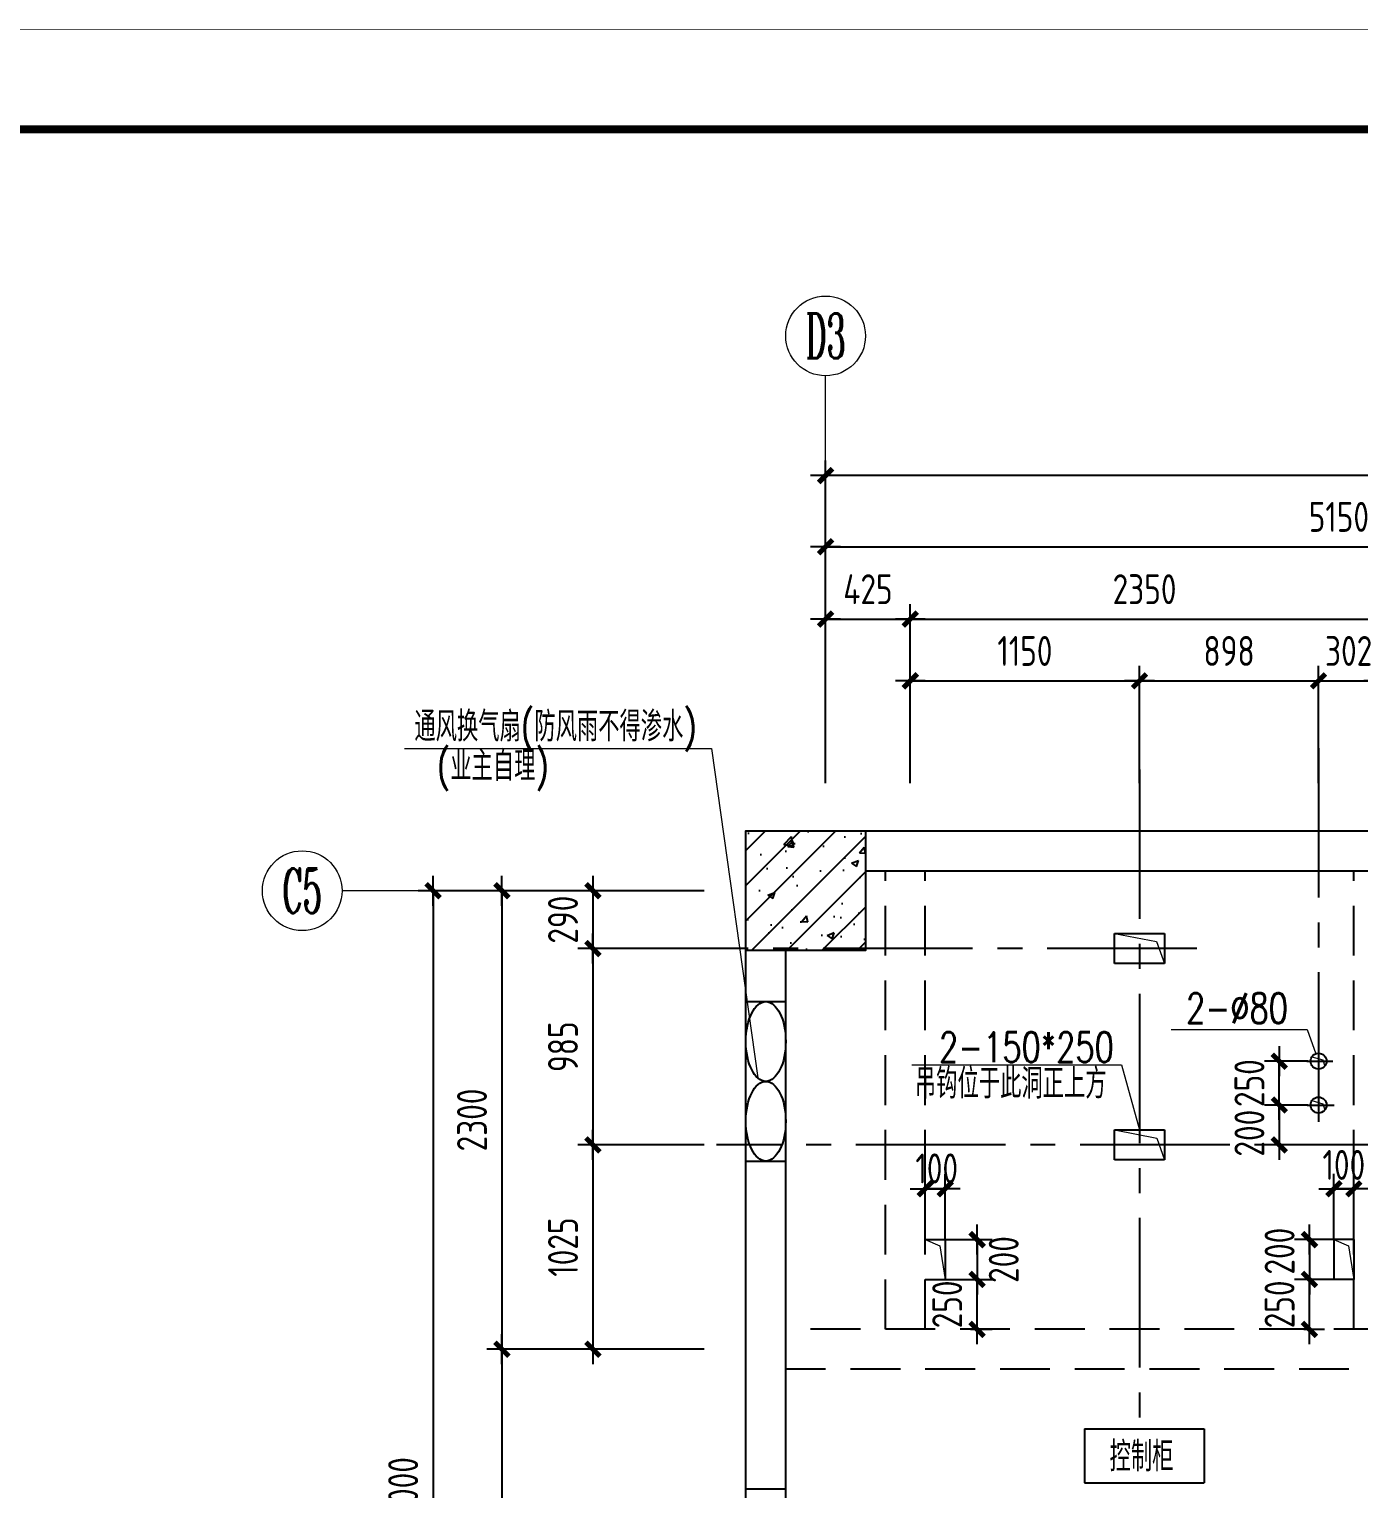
# Model space of a CAD drawing. Extents: x 185540 to 253404, y 138157 to 180211.
# Drawn here: x 212133 to 218804, y 172890 to 180211 of the extents above; entities that cross this region are included whole.
import ezdxf
from ezdxf.enums import TextEntityAlignment as Align

# ---------------------------------------------------------------- set-up
doc = ezdxf.new("R2010")
doc.units = 0
doc.header["$LTSCALE"] = 1000
doc.header["$MEASUREMENT"] = 0
doc.linetypes.add('CENTER2', pattern=[1.125, 0.75, -0.125, 0.125, -0.125])
doc.linetypes.add('HIDDEN', pattern=[0.375, 0.25, -0.125])
doc.layers.get('0').update_dxf_attribs({"linetype": 'CONTINUOUS'})
doc.layers.get('DEFPOINTS').update_dxf_attribs({"linetype": 'CONTINUOUS'})
for name, color, linetype in [('1', 8, 'CONTINUOUS'), ('MAIN', 7, 'CONTINUOUS'), ('WALL', 1, 'CONTINUOUS'), ('WINDOWS', 4, 'CONTINUOUS')]:
    doc.layers.add(name, color=color, linetype=linetype)
doc.layers.add('AXIS', color=3, linetype='CONTINUOUS', lineweight=9)
doc.styles.add('COMPLEX', font='COMPLEX.shx')
doc.styles.add('DIM_FONT', font='tssdeng.shx', dxfattribs={"width": 0.8, "bigfont": 'tssdchn.shx'})
doc.styles.get("Standard").update_dxf_attribs({"font": 'txt.shx', "width": 0.8, "height": 260, "bigfont": 'china.shx'})
doc.dimstyles.new('DIMN-200', dxfattribs={"dimtxt": 300, "dimasz": 1, "dimexe": 250, "dimexo": 0, "dimgap": 150, "dimtad": 1, "dimdec": 0, "dimdsep": 46, "dimtxsty": 'DIM_FONT', "dimblk": '_DIMX', "dimcen": 2.5, "dimclrd": 256, "dimclre": 256, "dimclrt": 4, "dimadec": 0, "dimazin": 0, "dimtfac": 1, "dimtdec": 0, "dimtix": 1, "dimtmove": 2, "dimatfit": 3, "dimldrblk": '_DIMX', "dimfxl": 0, "dimtolj": 1, "dimtzin": 0, "dimarcsym": 0})
doc.dimstyles.get("Standard").update_dxf_attribs({"dimtxt": 300, "dimasz": 1, "dimexe": 150, "dimexo": 0, "dimgap": 150, "dimtad": 1, "dimdec": 0, "dimzin": 0, "dimdsep": 46, "dimtxsty": 'Standard', "dimblk1": '_DIMX', "dimblk2": '_DIMX', "dimsah": 1, "dimcen": 200, "dimclrd": 256, "dimclre": 256, "dimclrt": 4, "dimadec": 0, "dimazin": 0, "dimtfac": 1, "dimtdec": 0, "dimtix": 1, "dimtmove": 2, "dimatfit": 3, "dimldrblk": '_DIMX', "dimfxl": 0, "dimtolj": 1, "dimtzin": 0, "dimarcsym": 0})

# ---------------------------------------------------------------- blocks, each defined once
blk = doc.blocks.new('_DIMX')
blk.add_line((-150, 0), (150, 0))
at = {"const_width": 50}
blk.add_lwpolyline([(-70, -70), (70, 70)], dxfattribs=at)
blk = doc.blocks.new('*D68')
at = {"linetype": 'ByBlock'}
for p, q in [((327375.5, 126239.7), (327375.5, 125219.6)), ((329375.5, 126239.7), (329375.5, 125219.6)), ((327376, 125294.6), (329375, 125294.6))]:
    blk.add_line(p, q, dxfattribs=at)
at = {"layer": 'DEFPOINTS', "color": 0, "linetype": 'ByBlock'}
for p in [(327375.5, 126239.7), (329375.5, 126239.7), (329375.5, 125294.6)]:
    blk.add_point(p, dxfattribs=at)
at = {"linetype": 'ByBlock', "xscale": 0.5, "yscale": 0.5, "zscale": 0.5, "rotation": 180}
blk.add_blockref('_DIMX', (327375.5, 125294.6), dxfattribs=at)
at = {"linetype": 'ByBlock', "xscale": 0.5, "yscale": 0.5, "zscale": 0.5}
blk.add_blockref('_DIMX', (329375.5, 125294.6), dxfattribs=at)
at = {"color": 4, "linetype": 'ByBlock', "insert": (328375.5, 125444.6), "char_height": 150, "attachment_point": 5, "style": 'DIM_FONT'}
blk.add_mtext('\\A1;2000', dxfattribs=at)
blk = doc.blocks.new('*D73')
at = {"linetype": 'ByBlock'}
for p, q in [((327375.5, 129142.2), (327375.5, 130040.6)), ((330575.5, 129142.2), (330575.5, 130040.6)), ((327376, 129965.6), (330575, 129965.6))]:
    blk.add_line(p, q, dxfattribs=at)
at = {"layer": 'DEFPOINTS', "color": 0, "linetype": 'ByBlock'}
for p in [(330575.5, 129965.6), (327375.5, 129142.2), (330575.5, 129142.2)]:
    blk.add_point(p, dxfattribs=at)
at = {"linetype": 'ByBlock', "xscale": 0.5, "yscale": 0.5, "zscale": 0.5, "rotation": 180}
blk.add_blockref('_DIMX', (327375.5, 129965.6), dxfattribs=at)
at = {"linetype": 'ByBlock', "xscale": 0.5, "yscale": 0.5, "zscale": 0.5}
blk.add_blockref('_DIMX', (330575.5, 129965.6), dxfattribs=at)
at = {"color": 4, "linetype": 'ByBlock', "insert": (328975.5, 130115.6), "char_height": 150, "attachment_point": 5, "style": 'DIM_FONT'}
blk.add_mtext('\\A1;3200', dxfattribs=at)
blk = doc.blocks.new('*D74')
at = {"linetype": 'ByBlock'}
for p, q in [((327375.5, 129142.2), (327375.5, 130440.6)), ((332525.5, 129142.2), (332525.5, 130440.6)), ((332525, 130365.6), (327376, 130365.6))]:
    blk.add_line(p, q, dxfattribs=at)
at = {"layer": 'DEFPOINTS', "color": 0, "linetype": 'ByBlock'}
for p in [(327375.5, 130365.6), (327375.5, 129142.2), (332525.5, 129142.2)]:
    blk.add_point(p, dxfattribs=at)
at = {"linetype": 'ByBlock', "xscale": 0.5, "yscale": 0.5, "zscale": 0.5, "rotation": 180}
blk.add_blockref('_DIMX', (327375.5, 130365.6), dxfattribs=at)
at = {"linetype": 'ByBlock', "xscale": 0.5, "yscale": 0.5, "zscale": 0.5}
blk.add_blockref('_DIMX', (332525.5, 130365.6), dxfattribs=at)
at = {"color": 4, "linetype": 'ByBlock', "insert": (329950.5, 130515.6), "char_height": 150, "attachment_point": 5, "style": 'DIM_FONT'}
blk.add_mtext('\\A1;5150', dxfattribs=at)
blk = doc.blocks.new('*D75')
at = {"linetype": 'ByBlock'}
for p, q in [((330575.5, 129142.2), (330575.5, 130040.6)), ((332525.5, 129142.2), (332525.5, 130040.6)), ((330576, 129965.6), (332525, 129965.6))]:
    blk.add_line(p, q, dxfattribs=at)
at = {"layer": 'DEFPOINTS', "color": 0, "linetype": 'ByBlock'}
for p in [(332525.5, 129965.6), (330575.5, 129142.2), (332525.5, 129142.2)]:
    blk.add_point(p, dxfattribs=at)
at = {"linetype": 'ByBlock', "xscale": 0.5, "yscale": 0.5, "zscale": 0.5, "rotation": 180}
blk.add_blockref('_DIMX', (330575.5, 129965.6), dxfattribs=at)
at = {"linetype": 'ByBlock', "xscale": 0.5, "yscale": 0.5, "zscale": 0.5}
blk.add_blockref('_DIMX', (332525.5, 129965.6), dxfattribs=at)
at = {"color": 4, "linetype": 'ByBlock', "insert": (331550.5, 130115.6), "char_height": 150, "attachment_point": 5, "style": 'DIM_FONT'}
blk.add_mtext('\\A1;1950', dxfattribs=at)
blk = doc.blocks.new('*D59')
at = {"linetype": 'ByBlock'}
for p, q in [((330875.5, 126239.7), (330875.5, 125219.6)), ((331775.5, 126239.7), (331775.5, 125219.6)), ((330876, 125294.6), (331775, 125294.6))]:
    blk.add_line(p, q, dxfattribs=at)
at = {"layer": 'DEFPOINTS', "color": 0, "linetype": 'ByBlock'}
for p in [(330875.5, 126239.7), (331775.5, 126239.7), (331775.5, 125294.6)]:
    blk.add_point(p, dxfattribs=at)
at = {"linetype": 'ByBlock', "xscale": 0.5, "yscale": 0.5, "zscale": 0.5, "rotation": 180}
blk.add_blockref('_DIMX', (330875.5, 125294.6), dxfattribs=at)
at = {"linetype": 'ByBlock', "xscale": 0.5, "yscale": 0.5, "zscale": 0.5}
blk.add_blockref('_DIMX', (331775.5, 125294.6), dxfattribs=at)
at = {"color": 4, "linetype": 'ByBlock', "insert": (331325.5, 125444.6), "char_height": 150, "attachment_point": 5, "style": 'DIM_FONT'}
blk.add_mtext('\\A1;900', dxfattribs=at)
blk = doc.blocks.new('*D60')
at = {"linetype": 'ByBlock'}
for p, q in [((330275.5, 126239.7), (330275.5, 125219.6)), ((330875.5, 126239.7), (330875.5, 125219.6)), ((330276, 125294.6), (330875, 125294.6))]:
    blk.add_line(p, q, dxfattribs=at)
at = {"layer": 'DEFPOINTS', "color": 0, "linetype": 'ByBlock'}
for p in [(330275.5, 126239.7), (330875.5, 126239.7), (330875.5, 125294.6)]:
    blk.add_point(p, dxfattribs=at)
at = {"linetype": 'ByBlock', "xscale": 0.5, "yscale": 0.5, "zscale": 0.5, "rotation": 180}
blk.add_blockref('_DIMX', (330275.5, 125294.6), dxfattribs=at)
at = {"linetype": 'ByBlock', "xscale": 0.5, "yscale": 0.5, "zscale": 0.5}
blk.add_blockref('_DIMX', (330875.5, 125294.6), dxfattribs=at)
at = {"color": 4, "linetype": 'ByBlock', "insert": (330575.5, 125444.6), "char_height": 150, "attachment_point": 5, "style": 'DIM_FONT'}
blk.add_mtext('\\A1;600', dxfattribs=at)
blk = doc.blocks.new('*D55')
at = {"linetype": 'ByBlock'}
for p, q in [((331775.5, 126239.7), (331775.5, 125219.6)), ((332825.5, 126239.7), (332825.5, 125219.6)), ((331776, 125294.6), (332825, 125294.6))]:
    blk.add_line(p, q, dxfattribs=at)
at = {"layer": 'DEFPOINTS', "color": 0, "linetype": 'ByBlock'}
for p in [(331775.5, 126239.7), (332825.5, 126239.7), (332825.5, 125294.6)]:
    blk.add_point(p, dxfattribs=at)
at = {"linetype": 'ByBlock', "xscale": 0.5, "yscale": 0.5, "zscale": 0.5, "rotation": 180}
blk.add_blockref('_DIMX', (331775.5, 125294.6), dxfattribs=at)
at = {"linetype": 'ByBlock', "xscale": 0.5, "yscale": 0.5, "zscale": 0.5}
blk.add_blockref('_DIMX', (332825.5, 125294.6), dxfattribs=at)
at = {"color": 4, "linetype": 'ByBlock', "insert": (332300.5, 125444.6), "char_height": 150, "attachment_point": 5, "style": 'DIM_FONT'}
blk.add_mtext('\\A1;1050', dxfattribs=at)
blk = doc.blocks.new('*D48')
at = {"linetype": 'ByBlock'}
for p, q in [((329375.5, 126239.7), (329375.5, 125219.6)), ((330275.5, 126239.7), (330275.5, 125219.6)), ((329376, 125294.6), (330275, 125294.6))]:
    blk.add_line(p, q, dxfattribs=at)
at = {"layer": 'DEFPOINTS', "color": 0, "linetype": 'ByBlock'}
for p in [(329375.5, 126239.7), (330275.5, 126239.7), (330275.5, 125294.6)]:
    blk.add_point(p, dxfattribs=at)
at = {"linetype": 'ByBlock', "xscale": 0.5, "yscale": 0.5, "zscale": 0.5, "rotation": 180}
blk.add_blockref('_DIMX', (329375.5, 125294.6), dxfattribs=at)
at = {"linetype": 'ByBlock', "xscale": 0.5, "yscale": 0.5, "zscale": 0.5}
blk.add_blockref('_DIMX', (330275.5, 125294.6), dxfattribs=at)
at = {"color": 4, "linetype": 'ByBlock', "insert": (329825.5, 125444.6), "char_height": 150, "attachment_point": 5, "style": 'DIM_FONT'}
blk.add_mtext('\\A1;900', dxfattribs=at)
blk = doc.blocks.new('*D310')
at = {"linetype": 'ByBlock'}
for p, q in [((332559.9, 128968.9), (332559.9, 130230.2)), ((337709.9, 128968.9), (337709.9, 130230.2)), ((332560.4, 130155.2), (337709.4, 130155.2))]:
    blk.add_line(p, q, dxfattribs=at)
at = {"layer": 'DEFPOINTS', "color": 0, "linetype": 'ByBlock'}
for p in [(337709.9, 130155.2), (332559.9, 128968.9), (337709.9, 128968.9)]:
    blk.add_point(p, dxfattribs=at)
at = {"linetype": 'ByBlock', "xscale": 0.5, "yscale": 0.5, "zscale": 0.5, "rotation": 180}
blk.add_blockref('_DIMX', (332559.9, 130155.2), dxfattribs=at)
at = {"linetype": 'ByBlock', "xscale": 0.5, "yscale": 0.5, "zscale": 0.5}
blk.add_blockref('_DIMX', (337709.9, 130155.2), dxfattribs=at)
at = {"color": 4, "linetype": 'ByBlock', "insert": (335134.9, 130305.2), "char_height": 150, "attachment_point": 5, "style": 'DIM_FONT'}
blk.add_mtext('\\A1;5150', dxfattribs=at)
blk = doc.blocks.new('*D311')
at = {"linetype": 'ByBlock'}
for p, q in [((332559.9, 128968.9), (332559.9, 130587.5)), ((342859.9, 128968.9), (342859.9, 130587.5)), ((342859.4, 130512.5), (332560.4, 130512.5))]:
    blk.add_line(p, q, dxfattribs=at)
at = {"layer": 'DEFPOINTS', "color": 0, "linetype": 'ByBlock'}
for p in [(332559.9, 130512.5), (332559.9, 128968.9), (342859.9, 128968.9)]:
    blk.add_point(p, dxfattribs=at)
at = {"linetype": 'ByBlock', "xscale": 0.5, "yscale": 0.5, "zscale": 0.5}
for p, rotation in [((332559.9, 130512.5), 180.0000000041649), ((342859.9, 130512.5), 4.164988354204979e-09)]:
    blk.add_blockref('_DIMX', p, dxfattribs=dict(at, rotation=rotation))
at = {"color": 4, "linetype": 'ByBlock', "insert": (337709.9, 130662.5), "char_height": 150, "attachment_point": 5, "rotation": 0, "style": 'DIM_FONT'}
blk.add_mtext('\\A1;10300', dxfattribs=at)
blk = doc.blocks.new('*D314')
at = {"linetype": 'ByBlock'}
for p, q in [((331951.3, 126129.9), (330861, 126129.9)), ((330936, 126129.4), (330936, 122430.4)), ((331951.3, 122429.9), (330861, 122429.9))]:
    blk.add_line(p, q, dxfattribs=at)
at = {"layer": 'DEFPOINTS', "color": 0, "linetype": 'ByBlock'}
for p in [(331951.3, 126129.9), (330936, 122429.9), (331951.3, 122429.9)]:
    blk.add_point(p, dxfattribs=at)
at = {"linetype": 'ByBlock', "xscale": 0.5, "yscale": 0.5, "zscale": 0.5}
for p, rotation in [((330936, 126129.9), 90), ((330936, 122429.9), 270)]:
    blk.add_blockref('_DIMX', p, dxfattribs=dict(at, rotation=rotation))
at = {"color": 4, "linetype": 'ByBlock', "insert": (330786, 124279.9), "char_height": 150, "attachment_point": 5, "rotation": 90, "style": 'DIM_FONT'}
blk.add_mtext('\\A1;3700', dxfattribs=at)
blk = doc.blocks.new('*D315')
at = {"linetype": 'ByBlock'}
for p, q in [((331951.3, 128429.9), (330861, 128429.9)), ((330936, 128429.4), (330936, 126130.4)), ((331951.3, 126129.9), (330861, 126129.9))]:
    blk.add_line(p, q, dxfattribs=at)
at = {"layer": 'DEFPOINTS', "color": 0, "linetype": 'ByBlock'}
for p in [(331951.3, 128429.9), (330936, 126129.9), (331951.3, 126129.9)]:
    blk.add_point(p, dxfattribs=at)
at = {"linetype": 'ByBlock', "xscale": 0.5, "yscale": 0.5, "zscale": 0.5}
for p, rotation in [((330936, 128429.9), 90), ((330936, 126129.9), 270)]:
    blk.add_blockref('_DIMX', p, dxfattribs=dict(at, rotation=rotation))
at = {"color": 4, "linetype": 'ByBlock', "insert": (330786, 127279.9), "char_height": 150, "attachment_point": 5, "rotation": 90, "style": 'DIM_FONT'}
blk.add_mtext('\\A1;2300', dxfattribs=at)
blk = doc.blocks.new('*D316')
at = {"linetype": 'ByBlock'}
for p, q in [((330868.8, 128429.9), (330515.5, 128429.9)), ((330590.5, 128429.4), (330590.5, 122430.4)), ((330868.8, 122429.9), (330515.5, 122429.9))]:
    blk.add_line(p, q, dxfattribs=at)
at = {"layer": 'DEFPOINTS', "color": 0, "linetype": 'ByBlock'}
for p in [(330868.8, 128429.9), (330590.5, 122429.9), (330868.8, 122429.9)]:
    blk.add_point(p, dxfattribs=at)
at = {"linetype": 'ByBlock', "xscale": 0.5, "yscale": 0.5, "zscale": 0.5}
for p, rotation in [((330590.5, 128429.9), 90), ((330590.5, 122429.9), 270)]:
    blk.add_blockref('_DIMX', p, dxfattribs=dict(at, rotation=rotation))
at = {"color": 4, "linetype": 'ByBlock', "insert": (330440.5, 125429.9), "char_height": 150, "attachment_point": 5, "rotation": 90, "style": 'DIM_FONT'}
blk.add_mtext('\\A1;6000', dxfattribs=at)
blk = doc.blocks.new('*D370')
at = {"linetype": 'ByBlock'}
for p, q in [((337525.5, 125731.6), (337525.5, 126061.5)), ((337625.5, 125731.6), (337625.5, 126061.5)), ((337525, 125986.5), (337524.5, 125986.5)), ((337525.5, 125986.5), (337625.5, 125986.5)), ((337525.5, 125986.5), (337625.5, 125986.5)), ((337626, 125986.5), (337626.5, 125986.5))]:
    blk.add_line(p, q, dxfattribs=at)
at = {"layer": 'DEFPOINTS', "color": 0, "linetype": 'ByBlock'}
for p in [(337625.5, 125986.5), (337525.5, 125731.6), (337625.5, 125731.6)]:
    blk.add_point(p, dxfattribs=at)
at = {"linetype": 'ByBlock', "xscale": 0.5, "yscale": 0.5, "zscale": 0.5}
blk.add_blockref('_DIMX', (337525.5, 125986.5), dxfattribs=at)
at = {"linetype": 'ByBlock', "xscale": 0.5, "yscale": 0.5, "zscale": 0.5, "rotation": 180}
blk.add_blockref('_DIMX', (337625.5, 125986.5), dxfattribs=at)
at = {"color": 4, "linetype": 'ByBlock', "insert": (337583.2, 126088.7), "char_height": 150, "attachment_point": 5, "style": 'DIM_FONT'}
blk.add_mtext('\\A1;100', dxfattribs=at)
blk = doc.blocks.new('*D371')
at = {"linetype": 'ByBlock'}
for p, q in [((314912.5, 151431), (315147.5, 151431)), ((315072.5, 151431.5), (315072.5, 151432)), ((315072.5, 151181), (315072.5, 151431)), ((315038.7, 151181), (315147.5, 151181)), ((315072.5, 151180.5), (315072.5, 151180))]:
    blk.add_line(p, q, dxfattribs=at)
at = {"layer": 'DEFPOINTS', "color": 0, "linetype": 'ByBlock'}
for p in [(314912.5, 151431), (315072.5, 151431), (315038.7, 151181)]:
    blk.add_point(p, dxfattribs=at)
at = {"linetype": 'ByBlock', "xscale": 0.5, "yscale": 0.5, "zscale": 0.5}
for p, rotation in [((315072.5, 151431), 270), ((315072.5, 151181), 90)]:
    blk.add_blockref('_DIMX', p, dxfattribs=dict(at, rotation=rotation))
at = {"color": 4, "linetype": 'ByBlock', "insert": (314922.5, 151306), "char_height": 150, "attachment_point": 5, "rotation": 90, "style": 'DIM_FONT'}
blk.add_mtext('\\A1;250', dxfattribs=at)
blk = doc.blocks.new('*D372')
at = {"linetype": 'ByBlock'}
for p, q in [((337625.5, 125731.6), (337860.6, 125731.6)), ((337785.6, 125731.1), (337785.6, 125532.1)), ((337625.5, 125531.6), (337860.6, 125531.6))]:
    blk.add_line(p, q, dxfattribs=at)
at = {"layer": 'DEFPOINTS', "color": 0, "linetype": 'ByBlock'}
for p in [(337625.5, 125731.6), (337625.5, 125531.6), (337785.6, 125531.6)]:
    blk.add_point(p, dxfattribs=at)
at = {"linetype": 'ByBlock', "xscale": 0.5, "yscale": 0.5, "zscale": 0.5}
for p, rotation in [((337785.6, 125731.6), 90), ((337785.6, 125531.6), 270)]:
    blk.add_blockref('_DIMX', p, dxfattribs=dict(at, rotation=rotation))
at = {"color": 4, "linetype": 'ByBlock', "insert": (337919.1, 125631.6), "char_height": 150, "attachment_point": 5, "rotation": 90, "style": 'DIM_FONT'}
blk.add_mtext('\\A1;200', dxfattribs=at)
blk = doc.blocks.new('*D373')
at = {"linetype": 'ByBlock'}
for p, q in [((339575.5, 125731.6), (339575.5, 126061.5)), ((339675.5, 125731.6), (339675.5, 126061.5)), ((339575, 125986.5), (339574.5, 125986.5)), ((339675.5, 125986.5), (339575.5, 125986.5)), ((339675.5, 125986.5), (339575.5, 125986.5)), ((339676, 125986.5), (339676.5, 125986.5))]:
    blk.add_line(p, q, dxfattribs=at)
at = {"layer": 'DEFPOINTS', "color": 0, "linetype": 'ByBlock'}
for p in [(339575.5, 125986.5), (339575.5, 125731.6), (339675.5, 125731.6)]:
    blk.add_point(p, dxfattribs=at)
at = {"linetype": 'ByBlock', "xscale": 0.5, "yscale": 0.5, "zscale": 0.5}
blk.add_blockref('_DIMX', (339575.5, 125986.5), dxfattribs=at)
at = {"linetype": 'ByBlock', "xscale": 0.5, "yscale": 0.5, "zscale": 0.5, "rotation": 180}
blk.add_blockref('_DIMX', (339675.5, 125986.5), dxfattribs=at)
at = {"color": 4, "linetype": 'ByBlock', "insert": (339625.5, 126106.3), "char_height": 150, "attachment_point": 5, "style": 'DIM_FONT'}
blk.add_mtext('\\A1;100', dxfattribs=at)
blk = doc.blocks.new('*D374')
at = {"linetype": 'ByBlock'}
for p, q in [((316862.5, 151431), (316664.9, 151431)), ((316739.9, 151431.5), (316739.9, 151432)), ((316739.9, 151181), (316739.9, 151431)), ((316711.2, 151181), (316814.9, 151181)), ((316739.9, 151180.5), (316739.9, 151180))]:
    blk.add_line(p, q, dxfattribs=at)
at = {"layer": 'DEFPOINTS', "color": 0, "linetype": 'ByBlock'}
for p in [(316739.9, 151431), (316862.5, 151431), (316711.2, 151181)]:
    blk.add_point(p, dxfattribs=at)
at = {"linetype": 'ByBlock', "xscale": 0.5, "yscale": 0.5, "zscale": 0.5}
for p, rotation in [((316739.9, 151431), 270), ((316739.9, 151181), 90)]:
    blk.add_blockref('_DIMX', p, dxfattribs=dict(at, rotation=rotation))
at = {"color": 4, "linetype": 'ByBlock', "insert": (316589.9, 151306), "char_height": 150, "attachment_point": 5, "rotation": 90, "style": 'DIM_FONT'}
blk.add_mtext('\\A1;250', dxfattribs=at)
blk = doc.blocks.new('*D375')
at = {"linetype": 'ByBlock'}
for p, q in [((339575.5, 125731.6), (339378, 125731.6)), ((339453, 125731.1), (339453, 125532.1)), ((339575.5, 125531.6), (339378, 125531.6))]:
    blk.add_line(p, q, dxfattribs=at)
at = {"layer": 'DEFPOINTS', "color": 0, "linetype": 'ByBlock'}
for p in [(339575.5, 125731.6), (339453, 125531.6), (339575.5, 125531.6)]:
    blk.add_point(p, dxfattribs=at)
at = {"linetype": 'ByBlock', "xscale": 0.5, "yscale": 0.5, "zscale": 0.5}
for p, rotation in [((339453, 125731.6), 90), ((339453, 125531.6), 270)]:
    blk.add_blockref('_DIMX', p, dxfattribs=dict(at, rotation=rotation))
at = {"color": 4, "linetype": 'ByBlock', "insert": (339303.3, 125673.7), "char_height": 150, "attachment_point": 5, "rotation": 90, "style": 'DIM_FONT'}
blk.add_mtext('\\A1;200', dxfattribs=at)
blk = doc.blocks.new('*D376')
at = {"linetype": 'ByBlock'}
for p, q in [((316731.3, 152526), (316513.7, 152526)), ((316588.7, 152526.5), (316588.7, 152527)), ((316588.7, 152306), (316588.7, 152526)), ((316588.7, 152306), (316513.7, 152306)), ((316588.7, 152305.5), (316588.7, 152305))]:
    blk.add_line(p, q, dxfattribs=at)
at = {"layer": 'DEFPOINTS', "color": 0, "linetype": 'ByBlock'}
for p in [(316588.7, 152526), (316731.3, 152526), (316588.7, 152306)]:
    blk.add_point(p, dxfattribs=at)
at = {"linetype": 'ByBlock', "xscale": 0.5, "yscale": 0.5, "zscale": 0.5}
for p, rotation in [((316588.7, 152526), 270), ((316588.7, 152306), 90)]:
    blk.add_blockref('_DIMX', p, dxfattribs=dict(at, rotation=rotation))
at = {"color": 4, "linetype": 'ByBlock', "insert": (316438.7, 152416), "char_height": 150, "attachment_point": 5, "rotation": 90, "style": 'DIM_FONT'}
blk.add_mtext('\\A1;250', dxfattribs=at)
blk = doc.blocks.new('*D377')
at = {"linetype": 'ByBlock'}
for p, q in [((339444.4, 126406.7), (339226.8, 126406.7)), ((339301.8, 126406.2), (339301.8, 126207.2)), ((339477.7, 126206.7), (339226.8, 126206.7))]:
    blk.add_line(p, q, dxfattribs=at)
at = {"layer": 'DEFPOINTS', "color": 0, "linetype": 'ByBlock'}
for p in [(339444.4, 126406.7), (339301.8, 126206.7), (339477.7, 126206.7)]:
    blk.add_point(p, dxfattribs=at)
at = {"linetype": 'ByBlock', "xscale": 0.5, "yscale": 0.5, "zscale": 0.5}
for p, rotation in [((339301.8, 126406.7), 90), ((339301.8, 126206.7), 270)]:
    blk.add_blockref('_DIMX', p, dxfattribs=dict(at, rotation=rotation))
at = {"color": 4, "linetype": 'ByBlock', "insert": (339151.8, 126265.5), "char_height": 150, "attachment_point": 5, "rotation": 90, "style": 'DIM_FONT'}
blk.add_mtext('\\A1;200', dxfattribs=at)
blk = doc.blocks.new('*D420')
at = {"linetype": 'ByBlock'}
for p, q in [((314060.2, 129142.2), (314060.2, 130040.6)), ((316410.2, 129142.2), (316410.2, 130040.6)), ((314060.7, 129965.6), (316409.7, 129965.6))]:
    blk.add_line(p, q, dxfattribs=at)
at = {"layer": 'DEFPOINTS', "color": 0, "linetype": 'ByBlock'}
for p in [(316410.2, 129965.6), (314060.2, 129142.2), (316410.2, 129142.2)]:
    blk.add_point(p, dxfattribs=at)
at = {"linetype": 'ByBlock', "xscale": 0.5, "yscale": 0.5, "zscale": 0.5, "rotation": 180}
blk.add_blockref('_DIMX', (314060.2, 129965.6), dxfattribs=at)
at = {"linetype": 'ByBlock', "xscale": 0.5, "yscale": 0.5, "zscale": 0.5}
blk.add_blockref('_DIMX', (316410.2, 129965.6), dxfattribs=at)
at = {"color": 4, "linetype": 'ByBlock', "insert": (315235.2, 130115.6), "char_height": 150, "attachment_point": 5, "style": 'DIM_FONT'}
blk.add_mtext('\\A1;2350', dxfattribs=at)
blk = doc.blocks.new('*D418')
at = {"linetype": 'ByBlock'}
for p, q in [((313635.2, 129142.2), (313635.2, 130040.6)), ((314060.2, 129142.2), (314060.2, 130040.6)), ((313635.7, 129965.6), (314059.7, 129965.6))]:
    blk.add_line(p, q, dxfattribs=at)
at = {"layer": 'DEFPOINTS', "color": 0, "linetype": 'ByBlock'}
for p in [(314060.2, 129965.6), (313635.2, 129142.2), (314060.2, 129142.2)]:
    blk.add_point(p, dxfattribs=at)
at = {"linetype": 'ByBlock', "xscale": 0.5, "yscale": 0.5, "zscale": 0.5, "rotation": 180}
blk.add_blockref('_DIMX', (313635.2, 129965.6), dxfattribs=at)
at = {"linetype": 'ByBlock', "xscale": 0.5, "yscale": 0.5, "zscale": 0.5}
blk.add_blockref('_DIMX', (314060.2, 129965.6), dxfattribs=at)
at = {"color": 4, "linetype": 'ByBlock', "insert": (313847.7, 130115.6), "char_height": 150, "attachment_point": 5, "style": 'DIM_FONT'}
blk.add_mtext('\\A1;425', dxfattribs=at)
blk = doc.blocks.new('*D421')
at = {"linetype": 'ByBlock'}
for p, q in [((332984.9, 128968.9), (332984.9, 129557.7)), ((334134.9, 128968.9), (334134.9, 129557.7)), ((332985.4, 129482.7), (334134.4, 129482.7))]:
    blk.add_line(p, q, dxfattribs=at)
at = {"layer": 'DEFPOINTS', "color": 0, "linetype": 'ByBlock'}
for p in [(334134.9, 129482.7), (332984.9, 128968.9), (334134.9, 128968.9)]:
    blk.add_point(p, dxfattribs=at)
at = {"linetype": 'ByBlock', "xscale": 0.5, "yscale": 0.5, "zscale": 0.5, "rotation": 180}
blk.add_blockref('_DIMX', (332984.9, 129482.7), dxfattribs=at)
at = {"linetype": 'ByBlock', "xscale": 0.5, "yscale": 0.5, "zscale": 0.5}
blk.add_blockref('_DIMX', (334134.9, 129482.7), dxfattribs=at)
at = {"color": 4, "linetype": 'ByBlock', "insert": (333559.9, 129632.7), "char_height": 150, "attachment_point": 5, "style": 'DIM_FONT'}
blk.add_mtext('\\A1;1150', dxfattribs=at)
blk = doc.blocks.new('*D422')
at = {"linetype": 'ByBlock'}
for p, q in [((334134.9, 128968.9), (334134.9, 129557.7)), ((335032.9, 128968.9), (335032.9, 129557.7)), ((334135.4, 129482.7), (335032.4, 129482.7))]:
    blk.add_line(p, q, dxfattribs=at)
at = {"layer": 'DEFPOINTS', "color": 0, "linetype": 'ByBlock'}
for p in [(335032.9, 129482.7), (334134.9, 128968.9), (335032.9, 128968.9)]:
    blk.add_point(p, dxfattribs=at)
at = {"linetype": 'ByBlock', "xscale": 0.5, "yscale": 0.5, "zscale": 0.5, "rotation": 180}
blk.add_blockref('_DIMX', (334134.9, 129482.7), dxfattribs=at)
at = {"linetype": 'ByBlock', "xscale": 0.5, "yscale": 0.5, "zscale": 0.5}
blk.add_blockref('_DIMX', (335032.9, 129482.7), dxfattribs=at)
at = {"color": 4, "linetype": 'ByBlock', "insert": (334583.9, 129632.7), "char_height": 150, "attachment_point": 5, "style": 'DIM_FONT'}
blk.add_mtext('\\A1;898', dxfattribs=at)
blk = doc.blocks.new('*D423')
at = {"linetype": 'ByBlock'}
for p, q in [((335032.9, 128968.9), (335032.9, 129557.7)), ((335334.9, 128968.9), (335334.9, 129557.7)), ((335032.4, 129482.7), (335031.9, 129482.7)), ((335032.9, 129482.7), (335334.9, 129482.7)), ((335335.4, 129482.7), (335335.9, 129482.7))]:
    blk.add_line(p, q, dxfattribs=at)
at = {"layer": 'DEFPOINTS', "color": 0, "linetype": 'ByBlock'}
for p in [(335334.9, 129482.7), (335032.9, 128968.9), (335334.9, 128968.9)]:
    blk.add_point(p, dxfattribs=at)
at = {"linetype": 'ByBlock', "xscale": 0.5, "yscale": 0.5, "zscale": 0.5}
blk.add_blockref('_DIMX', (335032.9, 129482.7), dxfattribs=at)
at = {"linetype": 'ByBlock', "xscale": 0.5, "yscale": 0.5, "zscale": 0.5, "rotation": 180}
blk.add_blockref('_DIMX', (335334.9, 129482.7), dxfattribs=at)
at = {"color": 4, "linetype": 'ByBlock', "insert": (335183.9, 129632.7), "char_height": 150, "attachment_point": 5, "style": 'DIM_FONT'}
blk.add_mtext('\\A1;302', dxfattribs=at)
blk = doc.blocks.new('*D427')
at = {"linetype": 'ByBlock'}
for p, q in [((331951.3, 128429.9), (331317.5, 128429.9)), ((331392.5, 128430.4), (331392.5, 128430.9)), ((331392.5, 128429.9), (331392.5, 128139.9)), ((331951.3, 128139.9), (331317.5, 128139.9)), ((331392.5, 128139.4), (331392.5, 128138.9))]:
    blk.add_line(p, q, dxfattribs=at)
at = {"layer": 'DEFPOINTS', "color": 0, "linetype": 'ByBlock'}
for p in [(331951.3, 128429.9), (331392.5, 128139.9), (331951.3, 128139.9)]:
    blk.add_point(p, dxfattribs=at)
at = {"linetype": 'ByBlock', "xscale": 0.5, "yscale": 0.5, "zscale": 0.5}
for p, rotation in [((331392.5, 128429.9), 270), ((331392.5, 128139.9), 90)]:
    blk.add_blockref('_DIMX', p, dxfattribs=dict(at, rotation=rotation))
at = {"color": 4, "linetype": 'ByBlock', "insert": (331242.5, 128284.9), "char_height": 150, "attachment_point": 5, "rotation": 90, "style": 'DIM_FONT'}
blk.add_mtext('\\A1;290', dxfattribs=at)
blk = doc.blocks.new('*D428')
at = {"linetype": 'ByBlock'}
for p, q in [((331951.3, 128139.9), (331317.5, 128139.9)), ((331392.5, 128139.4), (331392.5, 127155.4)), ((331951.3, 127154.9), (331317.5, 127154.9))]:
    blk.add_line(p, q, dxfattribs=at)
at = {"layer": 'DEFPOINTS', "color": 0, "linetype": 'ByBlock'}
for p in [(331951.3, 128139.9), (331392.5, 127154.9), (331951.3, 127154.9)]:
    blk.add_point(p, dxfattribs=at)
at = {"linetype": 'ByBlock', "xscale": 0.5, "yscale": 0.5, "zscale": 0.5}
for p, rotation in [((331392.5, 128139.9), 90), ((331392.5, 127154.9), 270)]:
    blk.add_blockref('_DIMX', p, dxfattribs=dict(at, rotation=rotation))
at = {"color": 4, "linetype": 'ByBlock', "insert": (331242.5, 127647.4), "char_height": 150, "attachment_point": 5, "rotation": 90, "style": 'DIM_FONT'}
blk.add_mtext('\\A1;985', dxfattribs=at)
blk = doc.blocks.new('*D429')
at = {"linetype": 'ByBlock'}
for p, q in [((331951.3, 127154.9), (331317.5, 127154.9)), ((331392.5, 127154.4), (331392.5, 126130.4)), ((331951.3, 126129.9), (331317.5, 126129.9))]:
    blk.add_line(p, q, dxfattribs=at)
at = {"layer": 'DEFPOINTS', "color": 0, "linetype": 'ByBlock'}
for p in [(331951.3, 127154.9), (331392.5, 126129.9), (331951.3, 126129.9)]:
    blk.add_point(p, dxfattribs=at)
at = {"linetype": 'ByBlock', "xscale": 0.5, "yscale": 0.5, "zscale": 0.5}
for p, rotation in [((331392.5, 127154.9), 90), ((331392.5, 126129.9), 270)]:
    blk.add_blockref('_DIMX', p, dxfattribs=dict(at, rotation=rotation))
at = {"color": 4, "linetype": 'ByBlock', "insert": (331242.5, 126642.4), "char_height": 150, "attachment_point": 5, "rotation": 90, "style": 'DIM_FONT'}
blk.add_mtext('\\A1;1025', dxfattribs=at)

msp = doc.modelspace()

# ---------------------------------------------------------------- hatches: boundary and pattern name
at = {"layer": '1'}
h = msp.add_hatch(dxfattribs=at)
h.set_pattern_fill('AR-CONC', color=256, scale=50, style=0)
h.set_pattern_definition([(50, (17459.18, -787.86), (358.6301, -31.37607), [37.5, -412.5]), (355, (17459.18, -787.86), (-69.37567, 376.09607), [30, -330]), (100.4514, (17489.06, -790.48), (289.2547, 344.71977), [31.8701, -350.57106]), (46.1842, (17459.18, -687.86), (533.6205, -82.7595), [56.25, -618.75]), (96.6356, (17503.65, -694.76), (467.3314, 487.0589), [47.8051, -525.8565]), (351.1842, (17459.2, -687.86), (467.331, 487.0593), [45, -495]), (21, (17509.18, -712.86), (298.45353, -201.30945), [37.5, -412.5]), (326, (17509.18, -712.86), (121.65767, 362.575), [30, -330]), (71.4514, (17534.05, -729.64), (420.1113, 161.26525), [31.8701, -350.57106]), (37.5, (17459.18, -787.86), (6.07993, 166.44693), [0, -326, 0, -335, 0, -331.25]), (7.5, (17459.18, -787.86), (131.53477, 197.20586), [0, -191, 0, -318.5, 0, -126.25]), (327.5, (17347.68, -787.86), (266.91122, -11.277436), [0, -125, 0, -390, 0, -517.5]), (317.5, (17297.68, -787.86), (291.59308, 50.0525), [0, -162.5, 0, -259, 0, -367.5])])
h.paths.add_polyline_path([(216328.9, 176189.7), (215728.9, 176189.7), (215728.9, 175589.7), (216328.9, 175589.7)])
h = msp.add_hatch(dxfattribs=at)
h.set_pattern_fill('ANSI31', color=256, scale=1000, style=0)
h.set_pattern_definition([(45, (17459.18, -787.86), (-88.38835, 88.38835), [])])
h.paths.add_polyline_path([(215728.9, 175589.7), (216328.9, 175589.7), (216328.9, 176189.7), (215728.9, 176189.7)])

# ---------------------------------------------------------------- linework, layer by layer
for points, const_width in [([(253402.3, 138159.3), (193952.3, 138159.3), (193952.3, 180209.3), (253402.3, 180209.3)], 4), ([(252902.3, 179709.3), (252902.3, 138659.3), (195202.3, 138659.3), (195202.3, 179709.3)], 40)]:
    msp.add_lwpolyline(points, close=True, dxfattribs=dict(const_width=const_width))
at = {"layer": '1', "linetype": 'CENTER2'}
for p, q in [((218601.9, 176605.5), (218601.9, 174729.5)), ((217703.9, 176498.1), (217703.9, 173234.3)), ((217991.2, 175599.7), (215417.6, 175599.7)), ((218542.4, 175034.7), (218673.6, 175034.7)), ((218544.1, 174814.7), (218680.1, 174814.7)), ((221531, 174614.7), (215581.8, 174614.7))]:
    msp.add_line(p, q, dxfattribs=at)
at = {"layer": '1', "linetype": 'HIDDEN'}
for p, q in [((216428.9, 173689.7), (216428.9, 175989.7)), ((216628.9, 173689.7), (216628.9, 175989.7)), ((218778.9, 173689.7), (218778.9, 175989.7)), ((221178.9, 173689.7), (215928.9, 173689.7)), ((221378.9, 173489.7), (215928.9, 173489.7))]:
    msp.add_line(p, q, dxfattribs=at)
at = {"layer": 'AXIS'}
for p, q in [((216128.9, 176428.7), (216128.9, 178472.6)), ((214016.8, 176603.4), (215555.9, 176603.4)), ((215555.9, 176603.4), (215788.4, 174950.6)), ((214437.7, 175889.7), (213703.2, 175889.7)), ((217578.9, 175674.7), (217788.5, 175635.4)), ((217788.5, 175635.4), (217828.9, 175524.7)), ((217862.4, 175193.9), (218544.3, 175193.9)), ((218544.3, 175193.9), (218588.3, 175072.3)), ((216562, 175016.9), (217613, 175016.9)), ((217613, 175016.9), (217703.9, 174689.7)), ((218568.7, 175057), (218624, 175041.3)), ((218624, 175041.3), (218633.7, 175010.4)), ((218568.7, 174837), (218624, 174821.3)), ((218624, 174821.3), (218633.7, 174790.4)), ((217578.9, 174689.7), (217790.1, 174648.5)), ((217790.1, 174648.5), (217828.9, 174539.7)), ((216628.9, 174139.6), (216702.7, 174107.9)), ((218678.9, 174139.6), (218752.7, 174107.9)), ((216702.7, 174107.9), (216728.9, 173939.6)), ((218752.7, 174107.9), (218778.9, 173939.6))]:
    msp.add_line(p, q, dxfattribs=at)
for centre in [(216128.9, 178672.6), (213503.2, 175889.7)]:
    msp.add_circle(centre, 200, dxfattribs=at)
at = {"layer": 'MAIN'}
for p, q in [((217578.9, 175674.7), (217828.9, 175674.7)), ((217578.9, 175524.7), (217578.9, 175674.7)), ((217828.9, 175674.7), (217828.9, 175524.7)), ((217828.9, 175524.7), (217578.9, 175524.7)), ((215728.9, 175333.5), (215928.9, 175333.5)), ((217578.9, 174689.7), (217828.9, 174689.7)), ((217578.9, 174539.7), (217578.9, 174689.7)), ((217828.9, 174689.7), (217828.9, 174539.7)), ((215728.9, 174533.5), (215928.9, 174533.5)), ((217828.9, 174539.7), (217578.9, 174539.7)), ((216628.9, 174139.6), (216728.9, 174139.6)), ((216728.9, 174139.6), (216728.9, 173939.6)), ((218778.9, 174139.6), (218678.9, 174139.6)), ((218678.9, 174139.6), (218678.9, 173939.6)), ((218778.9, 174139.6), (218778.9, 173939.6)), ((216628.9, 173939.6), (216728.9, 173939.6)), ((218778.9, 173939.6), (218678.9, 173939.6)), ((217427.3, 173190), (218027.3, 173190)), ((217427.3, 173190), (217427.3, 172920)), ((218027.3, 173190), (218027.3, 172920)), ((217427.3, 172920), (218027.3, 172920))]:
    msp.add_line(p, q, dxfattribs=at)
for centre in [(218601.9, 175034.7), (218601.9, 174814.7)]:
    msp.add_circle(centre, 40, dxfattribs=at)
for centre in [(215828.9, 175133.5), (215828.9, 174733.5)]:
    msp.add_ellipse(centre, major_axis=(0, -200), ratio=0.5, dxfattribs=at)
at = {"layer": 'WALL'}
for p, q in [((215728.9, 176189.7), (226128.9, 176189.7)), ((215728.9, 173689.7), (215728.9, 175939.7)), ((216328.9, 175989.7), (221128.9, 175989.7)), ((215928.9, 172889.7), (215928.9, 175589.7)), ((215728.9, 172889.7), (215728.9, 173689.7)), ((215728.9, 172889.7), (215928.9, 172889.7))]:
    msp.add_line(p, q, dxfattribs=at)
msp.add_lwpolyline([(215728.9, 175589.7), (215728.9, 176189.7), (216328.9, 176189.7), (216328.9, 175589.7), (215728.9, 175589.7)], dxfattribs=at)
at = {"layer": 'WINDOWS'}
for p, q in [((215728.9, 170791.4), (215728.9, 172889.7)), ((215928.9, 170791.4), (215928.9, 172889.7))]:
    msp.add_line(p, q, dxfattribs=at)

# ---------------------------------------------------------------- texts
at = {"layer": 'AXIS', "width": 0.75}
for s, p in [('通风换气扇(防风雨不得渗水)', (214065.6, 176638.4)), ('(业主自理)', (214178.6, 176440.9)), ('2-%%c80', (217937.3, 175225.6)), ('2-150*250', (216697.6, 175030.1)), ('吊钩位于此洞正上方', (216576.8, 174847.2)), ('控制柜', (217553.6, 172976.3))]:
    msp.add_text(s, height=150, dxfattribs=at).set_placement(p)
at = {"layer": 'AXIS', "style": 'COMPLEX'}
for tag, width, p, p2 in [('D3', 0.520833, (216028.9, 178560.6), (216228.9, 178560.6)), ('C5', 0.535714, (213403.2, 175777.7), (213603.2, 175777.7))]:
    msp.add_attdef(tag, text='', height=224, dxfattribs=dict(at, width=width)).set_placement(p, p2, align=Align.FIT)

# ---------------------------------------------------------------- dimensions: what is measured, and where the dimension line sits
at = {"layer": 'AXIS'}
for base, p1, p2, dimstyle, override, picture, middle, set_off in [((203819.7, 178342.4), (208969.7, 177119), (203819.7, 177119), 'DIMN-200', {"dimscale": 0.5, "dimexe": 150, "dimzin": 0, "dimblk1": '_DIMX', "dimblk2": '_DIMX', "dimsah": 1, "dimcen": 200}, '*D74', (214985, 178492.4), (-123555.8, 47976.8)), ((208969.7, 177942.4), (207019.7, 177119), (208969.7, 177119), 'DIMN-200', {"dimscale": 0.5, "dimexe": 150, "dimzin": 0, "dimblk1": '_DIMX', "dimblk2": '_DIMX', "dimsah": 1, "dimcen": 200}, '*D75', (216585, 178092.4), (-123555.8, 47976.8)), ((217703.9, 176942.4), (216553.9, 176428.7), (217703.9, 176428.7), 'Standard', {"dimscale": 0.5, "dimtxsty": 'DIM_FONT', "dimblk": '_DIMX'}, '*D421', (217128.9, 177092.4), (-116431.1, 47459.7)), ((218601.9, 176942.4), (217703.9, 176428.7), (218601.9, 176428.7), 'Standard', {"dimscale": 0.5, "dimtxsty": 'DIM_FONT', "dimblk": '_DIMX'}, '*D422', (218152.9, 177092.4), (-116431.1, 47459.7)), ((218903.9, 176942.4), (218601.9, 176428.7), (218903.9, 176428.7), 'Standard', {"dimscale": 0.5, "dimtxsty": 'DIM_FONT', "dimblk": '_DIMX'}, '*D423', (218752.9, 177092.4), (-116431.1, 47459.7))]:
    dim = msp.add_linear_dim(base=base, p1=p1, p2=p2, dimstyle=dimstyle, override=override, dxfattribs=at)
    dim.commit()
    dim.dimension.update_dxf_attribs({"geometry": picture, "text_midpoint": middle, "insert": set_off})
for p1, p2, distance, picture, middle in [((226428.9, 176428.7), (216128.9, 176428.7), -1543.6, '*D311', (221278.9, 178122.2)), ((216128.9, 176428.7), (221278.9, 176428.7), 1186.3, '*D310', (218703.9, 177764.9)), ((214437.7, 175889.7), (214437.7, 169889.7), -278.2, '*D316', (214009.5, 172889.7)), ((215520.2, 175889.7), (215520.2, 173589.7), -1015.3, '*D315', (214354.9, 174739.7)), ((215520.2, 173589.7), (215520.2, 169889.7), -1015.3, '*D314', (214354.9, 171739.7))]:
    dim = msp.add_aligned_dim(p1=p1, p2=p2, distance=distance, dimstyle='Standard', override={"dimscale": 0.5, "dimtxsty": 'DIM_FONT', "dimblk": '_DIMX'}, dxfattribs=at)
    dim.commit()
    dim.dimension.update_dxf_attribs({"geometry": picture, "text_midpoint": middle, "insert": (-116431.1, 47459.7)})
for base, p1, p2, angle, dimstyle, override, picture, middle, set_off in [((207019.7, 177942.4), (203819.7, 177119), (207019.7, 177119), 180, 'DIMN-200', {"dimscale": 0.5, "dimexe": 150, "dimzin": 0, "dimblk1": '_DIMX', "dimblk2": '_DIMX', "dimsah": 1, "dimcen": 200}, '*D73', (214010, 178092.4), (-123555.8, 47976.8)), ((216553.9, 177252.1), (216128.9, 176428.7), (216553.9, 176428.7), 180, 'DIMN-200', {"dimscale": 0.5, "dimexe": 150, "dimzin": 0, "dimblk1": '_DIMX', "dimblk2": '_DIMX', "dimsah": 1, "dimcen": 200}, '*D418', (216341.4, 177402.1), (-97506.3, 47286.5)), ((218903.9, 177252.1), (216553.9, 176428.7), (218903.9, 176428.7), 180, 'DIMN-200', {"dimscale": 0.5, "dimexe": 150, "dimzin": 0, "dimblk1": '_DIMX', "dimblk2": '_DIMX', "dimsah": 1, "dimcen": 200}, '*D420', (217728.9, 177402.1), (-97506.3, 47286.5)), ((214961.4, 175599.7), (215520.2, 175889.7), (215520.2, 175599.7), 90, 'Standard', {"dimscale": 0.5, "dimtxsty": 'DIM_FONT', "dimblk": '_DIMX'}, '*D427', (214811.4, 175744.7), (-116431.1, 47459.7)), ((214961.4, 174614.7), (215520.2, 175599.7), (215520.2, 174614.7), 90, 'Standard', {"dimscale": 0.5, "dimtxsty": 'DIM_FONT', "dimblk": '_DIMX'}, '*D428', (214811.4, 175107.2), (-116431.1, 47459.7)), ((214961.4, 173589.7), (215520.2, 174614.7), (215520.2, 173589.7), 90, 'Standard', {"dimscale": 0.5, "dimtxsty": 'DIM_FONT', "dimblk": '_DIMX'}, '*D429', (214811.4, 174102.2), (-116431.1, 47459.7)), ((205819.7, 173271.4), (203819.7, 174216.5), (205819.7, 174216.5), 180, 'DIMN-200', {"dimscale": 0.5, "dimexe": 150, "dimzin": 0, "dimblk1": '_DIMX', "dimblk2": '_DIMX', "dimsah": 1, "dimcen": 200}, '*D68', (213410, 173421.4), (-123555.8, 47976.8)), ((206719.7, 173271.4), (205819.7, 174216.5), (206719.7, 174216.5), 180, 'DIMN-200', {"dimscale": 0.5, "dimexe": 150, "dimzin": 0, "dimblk1": '_DIMX', "dimblk2": '_DIMX', "dimsah": 1, "dimcen": 200}, '*D48', (214860, 173421.4), (-123555.8, 47976.8)), ((207319.7, 173271.4), (206719.7, 174216.5), (207319.7, 174216.5), 180, 'DIMN-200', {"dimscale": 0.5, "dimexe": 150, "dimzin": 0, "dimblk1": '_DIMX', "dimblk2": '_DIMX', "dimsah": 1, "dimcen": 200}, '*D60', (215610, 173421.4), (-123555.8, 47976.8)), ((208219.7, 173271.4), (207319.7, 174216.5), (208219.7, 174216.5), 180, 'DIMN-200', {"dimscale": 0.5, "dimexe": 150, "dimzin": 0, "dimblk1": '_DIMX', "dimblk2": '_DIMX', "dimsah": 1, "dimcen": 200}, '*D59', (216360, 173421.4), (-123555.8, 47976.8)), ((209269.7, 173271.4), (208219.7, 174216.5), (209269.7, 174216.5), 180, 'DIMN-200', {"dimscale": 0.5, "dimexe": 150, "dimzin": 0, "dimblk1": '_DIMX', "dimblk2": '_DIMX', "dimsah": 1, "dimcen": 200}, '*D55', (217335, 173421.4), (-123555.8, 47976.8))]:
    dim = msp.add_linear_dim(base=base, p1=p1, p2=p2, angle=angle, dimstyle=dimstyle, override=override, dxfattribs=at)
    dim.commit()
    dim.dimension.update_dxf_attribs({"geometry": picture, "text_midpoint": middle, "insert": set_off})
for base, p1, p2, angle, picture, middle in [((218405.1, 175034.7), (218405.1, 174814.7), (218547.7, 175034.7), 90, '*D376', (218255.1, 174924.7)), ((216888.9, 173939.6), (216855.1, 173689.7), (216728.9, 173939.6), 90, '*D371', (216738.9, 173814.6)), ((218556.3, 173939.6), (218527.6, 173689.7), (218678.9, 173939.6), 270, '*D374', (218406.3, 173814.6))]:
    dim = msp.add_linear_dim(base=base, p1=p1, p2=p2, angle=angle, text='250', dimstyle='DIMN-200', override={"dimscale": 0.5, "dimexe": 150, "dimzin": 0, "dimblk1": '_DIMX', "dimblk2": '_DIMX', "dimsah": 1, "dimcen": 200}, dxfattribs=at)
    dim.commit()
    dim.dimension.update_dxf_attribs({"geometry": picture, "text_midpoint": middle, "insert": (-98183.6, 22508.6)})
for base, p1, p2, angle, picture, middle in [((218405.1, 174614.7), (218547.7, 174814.7), (218581, 174614.7), 90, '*D377', (218255.1, 174673.5)), ((216888.9, 173939.6), (216728.9, 174139.6), (216728.9, 173939.6), 90, '*D372', (217022.4, 174039.6)), ((218556.3, 173939.6), (218678.9, 174139.6), (218678.9, 173939.6), 270, '*D375', (218406.7, 174081.7))]:
    dim = msp.add_linear_dim(base=base, p1=p1, p2=p2, angle=angle, dimstyle='DIMN-200', override={"dimscale": 0.5, "dimexe": 150, "dimzin": 0, "dimblk1": '_DIMX', "dimblk2": '_DIMX', "dimsah": 1, "dimcen": 200}, dxfattribs=at)
    dim.commit()
    dim.dimension.update_dxf_attribs({"geometry": picture, "text_midpoint": middle, "dimtype": 160, "insert": (-120896.7, 48408)})
for base, p1, p2, picture, middle in [((216728.9, 174394.5), (216628.9, 174139.6), (216728.9, 174139.6), '*D370', (216686.6, 174496.7)), ((218678.9, 174394.5), (218778.9, 174139.6), (218678.9, 174139.6), '*D373', (218728.9, 174514.3))]:
    dim = msp.add_linear_dim(base=base, p1=p1, p2=p2, dimstyle='DIMN-200', override={"dimscale": 0.5, "dimexe": 150, "dimzin": 0, "dimblk1": '_DIMX', "dimblk2": '_DIMX', "dimsah": 1, "dimcen": 200}, dxfattribs=at)
    dim.commit()
    dim.dimension.update_dxf_attribs({"geometry": picture, "text_midpoint": middle, "dimtype": 160, "insert": (-120896.7, 48408)})

doc.saveas('drawing.dxf')
